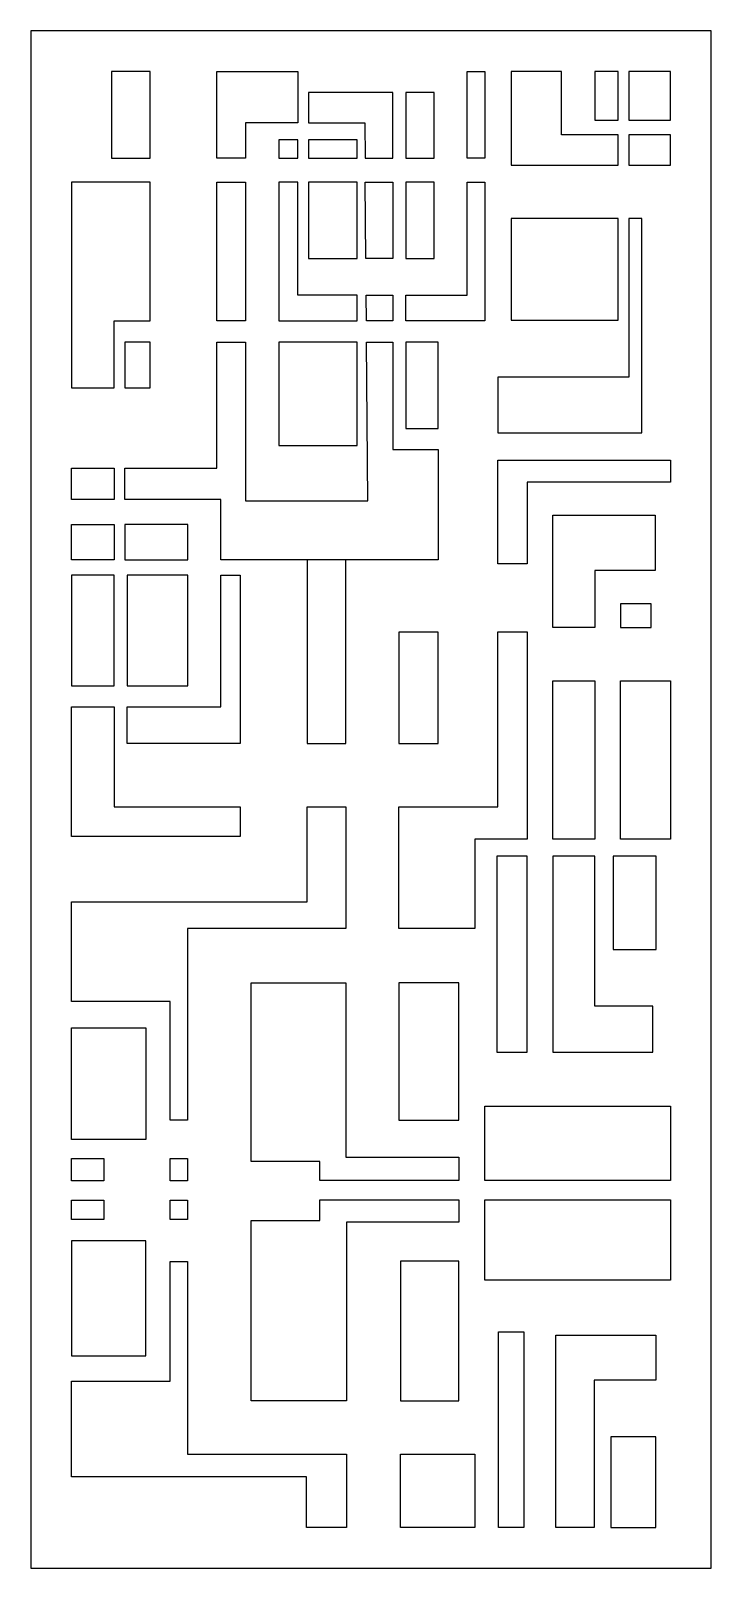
# Model space of a CAD drawing. Extents: x 72 to 405, y 56 to 809.
import ezdxf

# ---------------------------------------------------------------- set-up
doc = ezdxf.new("R2010")
doc.units = 0
doc.layers.add('LAYER_01', color=7, linetype='CONTINUOUS')

msp = doc.modelspace()

# ---------------------------------------------------------------- linework, layer by layer
at = {"layer": 'LAYER_01'}
for points in [[(71.96, 56.03), (404.96, 56.03), (404.96, 809.05), (71.96, 809.05)], [(130.32, 789.05), (111.51, 789.05), (111.51, 746.62), (130.32, 746.62)], [(202.67, 789.05), (202.67, 763.92), (177.04, 763.92), (177.04, 746.62), (163.07, 746.62), (163.07, 789.05)], [(294.2, 746.62), (285.48, 746.62), (285.48, 789.05), (294.2, 789.05)], [(331.69, 789.05), (307.06, 789.05), (307.06, 743.24), (359.38, 743.24), (359.38, 758.08), (331.69, 758.08)], [(359.38, 765.3), (359.38, 789.05), (348, 789.05), (348, 765.3)], [(364.58, 789.05), (364.58, 765.3), (384.96, 765.3), (384.96, 789.05)], [(249.17, 746.62), (249.17, 778.74), (207.82, 778.74), (207.82, 763.92), (235.41, 763.92), (235.56, 746.62)], [(269.4, 778.74), (255.58, 778.74), (255.58, 746.62), (269.4, 746.62)], [(193.37, 755.57), (193.37, 746.62), (202.67, 746.62), (202.67, 755.57)], [(207.82, 746.62), (231.71, 746.62), (231.71, 755.57), (207.82, 755.57)], [(364.58, 758.08), (364.58, 743.24), (384.96, 743.24), (384.96, 758.08)], [(130.32, 734.88), (91.96, 734.88), (91.96, 634.23), (112.77, 634.23), (112.77, 666.95), (130.32, 666.95)], [(177.04, 666.95), (163.07, 666.95), (163.07, 734.88), (177.04, 734.88)], [(193.37, 734.88), (193.37, 666.95), (231.71, 666.95), (231.71, 679.49), (202.67, 679.49), (202.67, 734.88)], [(231.71, 734.88), (207.82, 734.88), (207.82, 697.54), (231.71, 697.54)], [(235.65, 734.88), (249.17, 734.88), (249.17, 697.54), (235.96, 697.54)], [(255.58, 734.88), (255.58, 697.54), (269.4, 697.54), (269.4, 734.88)], [(294.2, 666.95), (255.58, 666.95), (255.58, 679.49), (285.48, 679.49), (285.48, 734.88), (294.2, 734.88)], [(364.58, 639.36), (300.57, 639.36), (300.57, 612.15), (371.07, 612.15), (371.07, 717.14), (364.58, 717.14)], [(307.06, 717.14), (307.06, 667.29), (359.38, 667.29), (359.38, 717.14)], [(249.17, 679.49), (249.17, 666.95), (236.21, 666.95), (236.1, 679.49)], [(271.28, 549.92), (164.91, 549.92), (164.91, 579.44), (118.01, 579.44), (118.01, 594.87), (163.07, 594.87), (163.07, 656.53), (177.04, 656.53), (177.04, 578.8), (236.93, 578.8), (236.29, 656.53), (249.17, 656.53), (249.17, 603.91), (271.28, 603.91)], [(130.32, 634.23), (130.32, 656.53), (118.01, 656.53), (118.01, 634.23)], [(231.71, 656.53), (193.37, 656.53), (193.37, 605.93), (231.71, 605.93)], [(271.28, 656.53), (255.58, 656.53), (255.58, 614.22), (271.28, 614.22)], [(384.96, 598.79), (384.96, 588.04), (314.84, 588.04), (314.84, 547.98), (300.57, 547.98), (300.57, 598.79)], [(112.77, 579.44), (91.96, 579.44), (91.96, 594.87), (112.77, 594.87)], [(91.96, 567.22), (112.77, 567.22), (112.77, 549.92), (91.96, 549.92)], [(148.85, 567.22), (118.01, 567.22), (118.01, 549.92), (148.85, 549.92)], [(377.55, 571.8), (377.55, 544.69), (348, 544.69), (348, 516.71), (327.48, 516.71), (327.48, 571.8)], [(207.24, 549.92), (207.24, 460.02), (226.2, 460.02), (226.2, 549.92)], [(91.96, 542.48), (91.96, 488.16), (112.77, 488.16), (112.77, 542.48)], [(148.85, 488.16), (148.85, 542.48), (119.05, 542.48), (119.05, 488.16)], [(164.91, 477.99), (164.91, 542.48), (174.49, 542.48), (174.49, 460.02), (119.05, 460.02), (119.05, 477.99)], [(360.58, 528.45), (360.58, 516.71), (375.51, 516.71), (375.51, 528.45)], [(314.84, 514.6), (314.84, 413.04), (289.28, 413.04), (289.28, 369.29), (252.05, 369.29), (252.05, 429), (300.57, 429), (300.57, 514.6)], [(252.05, 514.47), (252.05, 460.02), (271.38, 460.02), (271.38, 514.47)], [(348, 490.69), (348, 413.04), (327.48, 413.04), (327.48, 490.69)], [(384.96, 413.04), (360.58, 413.04), (360.58, 490.69), (384.96, 490.69)], [(91.96, 414.37), (91.96, 477.99), (112.77, 477.99), (112.77, 429), (174.49, 429), (174.49, 414.37)], [(140.24, 333.66), (91.96, 333.66), (91.96, 382.42), (207.24, 382.42), (207.24, 429), (226.2, 429), (226.2, 369.29), (148.65, 369.29), (148.65, 275.54), (140.24, 275.54)], [(314.84, 308.75), (314.84, 404.82), (299.96, 404.82), (299.96, 308.75)], [(348, 404.82), (327.48, 404.82), (327.48, 308.75), (376.42, 308.75), (376.42, 331.28), (348, 331.28)], [(356.9, 404.82), (356.9, 359.12), (378.07, 359.12), (378.07, 404.82)], [(213.41, 255.21), (179.89, 255.21), (179.89, 342.68), (226.2, 342.68), (226.2, 257.39), (281.52, 257.39), (281.52, 245.97), (213.41, 245.97)], [(252.05, 275.54), (281.52, 275.54), (281.52, 342.68), (252.05, 342.68)], [(128.21, 266.08), (91.96, 266.08), (91.96, 320.7), (128.21, 320.7)], [(384.96, 282.3), (384.96, 245.97), (294.19, 245.97), (294.19, 282.3)], [(107.66, 245.71), (91.96, 245.71), (91.96, 256.65), (107.66, 256.65)], [(148.65, 256.65), (148.65, 245.71), (140.24, 245.71), (140.24, 256.65)], [(91.96, 226.84), (91.96, 236.28), (107.66, 236.28), (107.66, 226.84)], [(140.24, 236.28), (148.65, 236.28), (148.65, 226.84), (140.24, 226.84)], [(213.41, 236.47), (281.52, 236.47), (281.52, 225.54), (226.49, 225.54), (226.49, 137.99), (179.89, 137.99), (179.89, 226.35), (213.41, 226.35)], [(294.19, 236.47), (384.96, 236.47), (384.96, 197.2), (294.19, 197.2)], [(128.21, 216.47), (91.96, 216.47), (91.96, 160.13), (128.21, 160.13)], [(226.49, 111.85), (226.49, 76.03), (206.92, 76.03), (206.92, 100.86), (91.96, 100.86), (91.96, 147.72), (140.24, 147.72), (140.24, 206.25), (148.65, 206.25), (148.65, 111.85)], [(252.9, 206.37), (252.9, 137.99), (281.52, 137.99), (281.52, 206.37)], [(313.22, 76.03), (300.79, 76.03), (300.79, 171.88), (313.22, 171.88)], [(347.65, 76.03), (328.84, 76.03), (328.84, 170.11), (377.81, 170.11), (377.81, 148.1), (347.65, 148.1)], [(355.82, 76.03), (377.81, 76.03), (377.81, 120.41), (355.82, 120.41)], [(289.28, 111.85), (289.28, 76.03), (252.9, 76.03), (252.9, 111.85)]]:
    msp.add_lwpolyline(points, close=True, dxfattribs=at)

doc.saveas('drawing.dxf')
